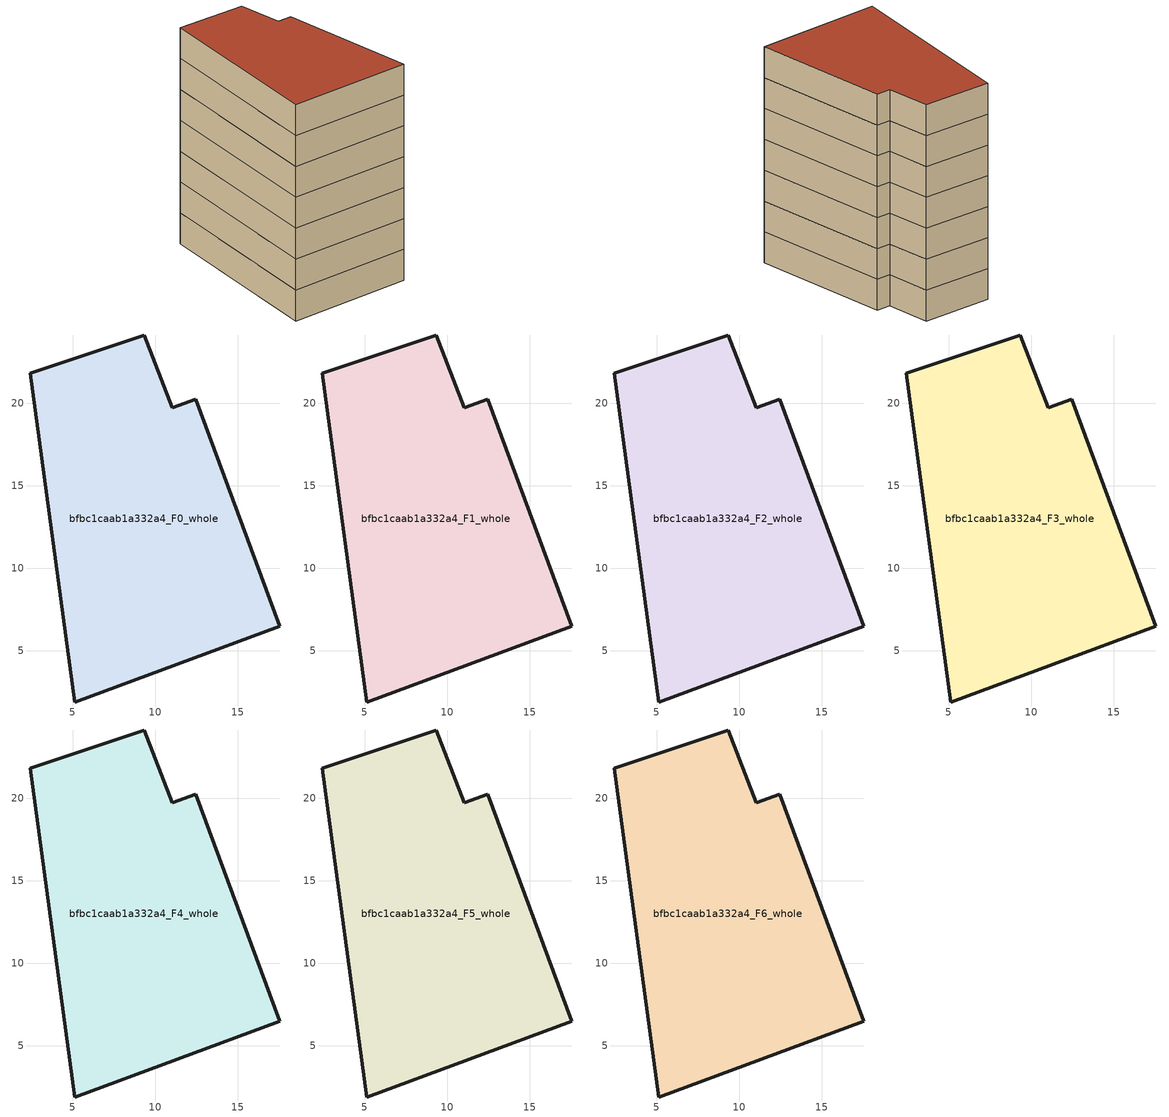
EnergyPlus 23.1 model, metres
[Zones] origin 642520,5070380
bfbc1caab1a332a4_F0_whole
 floor ground (EU_floor_Construction): 12.44,20.22 17.54,6.51 5.13,1.91 2.44,21.82 9.34,24.12 11.04,19.72 z0
 wall outside (EU_wall_Construction): 17.54,6.51 12.44,20.22 11.04,19.72 9.34,24.12 2.44,21.82 5.13,1.91 17.54,6.51 z0:3
bfbc1caab1a332a4_F1_whole
 floor to bfbc1caab1a332a4_F0_whole (EU_floor_Construction): 12.44,20.22 17.54,6.51 5.13,1.91 2.44,21.82 9.34,24.12 11.04,19.72 z3
 wall outside (EU_wall_Construction): 17.54,6.51 12.44,20.22 11.04,19.72 9.34,24.12 2.44,21.82 5.13,1.91 17.54,6.51 z3:6
bfbc1caab1a332a4_F2_whole
 floor to bfbc1caab1a332a4_F1_whole (EU_floor_Construction): 12.44,20.22 17.54,6.51 5.13,1.91 2.44,21.82 9.34,24.12 11.04,19.72 z6
 wall outside (EU_wall_Construction): 17.54,6.51 12.44,20.22 11.04,19.72 9.34,24.12 2.44,21.82 5.13,1.91 17.54,6.51 z6:9
bfbc1caab1a332a4_F3_whole
 floor to bfbc1caab1a332a4_F2_whole (EU_floor_Construction): 12.44,20.22 17.54,6.51 5.13,1.91 2.44,21.82 9.34,24.12 11.04,19.72 z9
 wall outside (EU_wall_Construction): 17.54,6.51 12.44,20.22 11.04,19.72 9.34,24.12 2.44,21.82 5.13,1.91 17.54,6.51 z9:12
bfbc1caab1a332a4_F4_whole
 floor to bfbc1caab1a332a4_F3_whole (EU_floor_Construction): 12.44,20.22 17.54,6.51 5.13,1.91 2.44,21.82 9.34,24.12 11.04,19.72 z12
 wall outside (EU_wall_Construction): 17.54,6.51 12.44,20.22 11.04,19.72 9.34,24.12 2.44,21.82 5.13,1.91 17.54,6.51 z12:15
bfbc1caab1a332a4_F5_whole
 floor to bfbc1caab1a332a4_F4_whole (EU_floor_Construction): 12.44,20.22 17.54,6.51 5.13,1.91 2.44,21.82 9.34,24.12 11.04,19.72 z15
 wall outside (EU_wall_Construction): 17.54,6.51 12.44,20.22 11.04,19.72 9.34,24.12 2.44,21.82 5.13,1.91 17.54,6.51 z15:18
bfbc1caab1a332a4_F6_whole
 floor to bfbc1caab1a332a4_F5_whole (EU_floor_Construction): 12.44,20.22 17.54,6.51 5.13,1.91 2.44,21.82 9.34,24.12 11.04,19.72 z18
 wall outside (EU_wall_Construction): 17.54,6.51 12.44,20.22 11.04,19.72 9.34,24.12 2.44,21.82 5.13,1.91 17.54,6.51 z18:21
 roof outside (EU_roof_Construction): 17.54,6.51 12.44,20.22 11.04,19.72 9.34,24.12 2.44,21.82 5.13,1.91 z21
[Building]
EU S2 Campaign: North Axis=0; Terrain=City; Solar Distribution=FullExterior
[Site:Location]
Lyon-Bron: Latitude=45.75; Longitude=5; Time Zone=1; Elevation=198
[SizingPeriod:WeatherFileDays]
AnnualSizingPeriod: Begin Month=1; Begin Day of Month=1; End Month=12; End Day of Month=31; Day of Week for Start Day=Monday; Use Weather File Daylight Saving Period=No; Use Weather File Rain and Snow Indicators=No
[MATERIAL]
EU_InternalMass_Material: Roughness=MediumRough; Thickness=0.1; Conductivity=1; Density=1800; Specific Heat=900; Thermal Absorptance=0.9; Solar Absorptance=0.7; Visible Absorptance=0.7
[MATERIAL:NOMASS] Roughness=MediumRough; Thermal Absorptance=0.9; Solar Absorptance=0.7; Visible Absorptance=0.7
Name | Thermal Resistance
EU_wall_NoMass | 0.776494
EU_roof_NoMass | 0.486893
EU_floor_NoMass | 0.421597
[CONSTRUCTION]
EU_wall_Construction: EU_wall_NoMass
EU_roof_Construction: EU_roof_NoMass
EU_floor_Construction: EU_floor_NoMass
EU_InternalMass_Construction: EU_InternalMass_Material
[ZONE] Type=1; Multiplier=1; Ceiling Height=autocalculate; Floor Area=autocalculate; Part of Total Floor Area=Yes
Name | Volume
bfbc1caab1a332a4_F0_whole | 623.492
bfbc1caab1a332a4_F1_whole; bfbc1caab1a332a4_F2_whole; bfbc1caab1a332a4_F3_whole; bfbc1caab1a332a4_F4_whole; bfbc1caab1a332a4_F5_whole; bfbc1caab1a332a4_F6_whole | 623.491
[INTERNALMASS] Construction=EU_InternalMass_Construction; Surface Area=207.83
Name | Zone or ZoneList
bfbc1caab1a332a4_F0_whole_EU_InternalMass | bfbc1caab1a332a4_F0_whole
bfbc1caab1a332a4_F1_whole_EU_InternalMass | bfbc1caab1a332a4_F1_whole
bfbc1caab1a332a4_F2_whole_EU_InternalMass | bfbc1caab1a332a4_F2_whole
bfbc1caab1a332a4_F3_whole_EU_InternalMass | bfbc1caab1a332a4_F3_whole
bfbc1caab1a332a4_F4_whole_EU_InternalMass | bfbc1caab1a332a4_F4_whole
bfbc1caab1a332a4_F5_whole_EU_InternalMass | bfbc1caab1a332a4_F5_whole
bfbc1caab1a332a4_F6_whole_EU_InternalMass | bfbc1caab1a332a4_F6_whole
[OTHEREQUIPMENT] Fuel Type=Electricity; Design Level Calculation Method=Watts/Area; Power per Zone Floor Area=1; Fraction Latent=0; Fraction Radiant=0; Fraction Lost=0; Carbon Dioxide Generation Rate=0; EndUse Subcategory=EU_Step8_InternalGains
Name | Zone or ZoneList or Space or SpaceList | Schedule
EU_Step8_InternalGain_bfbc1caab1a332a4_F0_whole_f000 | bfbc1caab1a332a4_F0_whole | EU_Step8_GainSchedule_bfbc1caab1a332a4_F0_whole_f000
EU_Step8_InternalGain_bfbc1caab1a332a4_F1_whole_f000 | bfbc1caab1a332a4_F1_whole | EU_Step8_GainSchedule_bfbc1caab1a332a4_F1_whole_f000
EU_Step8_InternalGain_bfbc1caab1a332a4_F2_whole_f000 | bfbc1caab1a332a4_F2_whole | EU_Step8_GainSchedule_bfbc1caab1a332a4_F2_whole_f000
EU_Step8_InternalGain_bfbc1caab1a332a4_F3_whole_f000 | bfbc1caab1a332a4_F3_whole | EU_Step8_GainSchedule_bfbc1caab1a332a4_F3_whole_f000
EU_Step8_InternalGain_bfbc1caab1a332a4_F4_whole_f000 | bfbc1caab1a332a4_F4_whole | EU_Step8_GainSchedule_bfbc1caab1a332a4_F4_whole_f000
EU_Step8_InternalGain_bfbc1caab1a332a4_F5_whole_f000 | bfbc1caab1a332a4_F5_whole | EU_Step8_GainSchedule_bfbc1caab1a332a4_F5_whole_f000
EU_Step8_InternalGain_bfbc1caab1a332a4_F6_whole_f000 | bfbc1caab1a332a4_F6_whole | EU_Step8_GainSchedule_bfbc1caab1a332a4_F6_whole_f000
[ZONEVENTILATION:DESIGNFLOWRATE] Schedule=EU_AlwaysOn; Design Flow Rate Calculation Method=AirChanges/Hour; Air Changes per Hour=0.693814; Ventilation Type=Natural; Fan Pressure Rise=0; Fan Total Efficiency=1; Constant Term Coefficient=1; Temperature Term Coefficient=0; Velocity Term Coefficient=0; Velocity Squared Term Coefficient=0; Minimum Indoor Temperature=-100; Maximum Indoor Temperature=100; Delta Temperature=-100; Minimum Outdoor Temperature=-100; Maximum Outdoor Temperature=100; Maximum Wind Speed=40
Name | Zone or ZoneList or Space or SpaceList
EU_ConstantAir_bfbc1caab1a332a4_F0_whole | bfbc1caab1a332a4_F0_whole
EU_ConstantAir_bfbc1caab1a332a4_F1_whole | bfbc1caab1a332a4_F1_whole
EU_ConstantAir_bfbc1caab1a332a4_F2_whole | bfbc1caab1a332a4_F2_whole
EU_ConstantAir_bfbc1caab1a332a4_F3_whole | bfbc1caab1a332a4_F3_whole
EU_ConstantAir_bfbc1caab1a332a4_F4_whole | bfbc1caab1a332a4_F4_whole
EU_ConstantAir_bfbc1caab1a332a4_F5_whole | bfbc1caab1a332a4_F5_whole
EU_ConstantAir_bfbc1caab1a332a4_F6_whole | bfbc1caab1a332a4_F6_whole
[HVACTEMPLATE:THERMOSTAT] Constant Heating Setpoint=20; Constant Cooling Setpoint=50
EU_HeatOnly_bfbc1caab1a332a4_F0_whole; EU_HeatOnly_bfbc1caab1a332a4_F1_whole; EU_HeatOnly_bfbc1caab1a332a4_F2_whole; EU_HeatOnly_bfbc1caab1a332a4_F3_whole; EU_HeatOnly_bfbc1caab1a332a4_F4_whole; EU_HeatOnly_bfbc1caab1a332a4_F5_whole; EU_HeatOnly_bfbc1caab1a332a4_F6_whole
[HVACTEMPLATE:ZONE:IDEALLOADSAIRSYSTEM] System Availability Schedule=EU_AlwaysOn; Maximum Heating Supply Air Temperature=50; Minimum Cooling Supply Air Temperature=13; Maximum Heating Supply Air Humidity Ratio=0.0156; Minimum Cooling Supply Air Humidity Ratio=0.0077; Heating Limit=NoLimit; Cooling Limit=NoLimit; Heating Availability Schedule=EU_AlwaysOn; Cooling Availability Schedule=EU_CoolingOff; Dehumidification Control Type=ConstantSensibleHeatRatio; Cooling Sensible Heat Ratio=0.7; Dehumidification Setpoint=60; Humidification Control Type=None; Humidification Setpoint=30; Outdoor Air Method=None; Outdoor Air Flow Rate per Person=0.00944; Outdoor Air Flow Rate per Zone Floor Area=0; Outdoor Air Flow Rate per Zone=0; Demand Controlled Ventilation Type=None; Outdoor Air Economizer Type=NoEconomizer; Heat Recovery Type=None; Sensible Heat Recovery Effectiveness=0.7; Latent Heat Recovery Effectiveness=0.65
Name | Template Thermostat
bfbc1caab1a332a4_F0_whole | EU_HeatOnly_bfbc1caab1a332a4_F0_whole
bfbc1caab1a332a4_F1_whole | EU_HeatOnly_bfbc1caab1a332a4_F1_whole
bfbc1caab1a332a4_F2_whole | EU_HeatOnly_bfbc1caab1a332a4_F2_whole
bfbc1caab1a332a4_F3_whole | EU_HeatOnly_bfbc1caab1a332a4_F3_whole
bfbc1caab1a332a4_F4_whole | EU_HeatOnly_bfbc1caab1a332a4_F4_whole
bfbc1caab1a332a4_F5_whole | EU_HeatOnly_bfbc1caab1a332a4_F5_whole
bfbc1caab1a332a4_F6_whole | EU_HeatOnly_bfbc1caab1a332a4_F6_whole
[SIZING:ZONE] Zone Cooling Design Supply Air Temperature Input Method=SupplyAirTemperature; Zone Cooling Design Supply Air Temperature=13; Zone Heating Design Supply Air Temperature Input Method=SupplyAirTemperature; Zone Heating Design Supply Air Temperature=50; Zone Cooling Design Supply Air Humidity Ratio=0.008; Zone Heating Design Supply Air Humidity Ratio=0.008; Cooling Design Air Flow Method=DesignDay; Cooling Design Air Flow Rate=0; Cooling Minimum Air Flow per Zone Floor Area=0.000762; Cooling Minimum Air Flow=0; Cooling Minimum Air Flow Fraction=0.2; Heating Design Air Flow Method=DesignDay; Heating Design Air Flow Rate=0; Heating Maximum Air Flow per Zone Floor Area=0.002032; Heating Maximum Air Flow=0.141576; Heating Maximum Air Flow Fraction=0.3; Account for Dedicated Outdoor Air System=No; Dedicated Outdoor Air System Control Strategy=NeutralSupplyAir; Dedicated Outdoor Air Low Setpoint Temperature for Design=autosize; Dedicated Outdoor Air High Setpoint Temperature for Design=autosize; Zone Load Sizing Method=Sensible Load Only No Latent Load; Zone Latent Cooling Design Supply Air Humidity Ratio Input Method=HumidityRatioDifference; Zone Cooling Design Supply Air Humidity Ratio Difference=0.005; Zone Latent Heating Design Supply Air Humidity Ratio Input Method=HumidityRatioDifference; Zone Humidification Design Supply Air Humidity Ratio Difference=0.005
bfbc1caab1a332a4_F0_whole; bfbc1caab1a332a4_F1_whole; bfbc1caab1a332a4_F2_whole; bfbc1caab1a332a4_F3_whole; bfbc1caab1a332a4_F4_whole; bfbc1caab1a332a4_F5_whole; bfbc1caab1a332a4_F6_whole
[SCHEDULE:CONSTANT]
Name | Hourly Value
EU_AlwaysOn | 1
EU_CoolingOff | 0
[SCHEDULE:FILE] Column Number=1; Rows to Skip at Top=0; Number of Hours of Data=8760; Column Separator=Comma; Interpolate to Timestep=No; Minutes per Item=60; Adjust Schedule for Daylight Savings=Yes
Name | File
EU_Step8_GainSchedule_bfbc1caab1a332a4_F0_whole_f000 | C:\Users\o_iseri\Desktop\OpenUBEM\openubem\outputs\eu_evidence\EU-11\FR-LYO-HAUTCOEURPENTES\idfs\bfbc1caab1a332a4\bfbc1caab1a332a4_F0_whole_f000_gain.csv
EU_Step8_GainSchedule_bfbc1caab1a332a4_F1_whole_f000 | C:\Users\o_iseri\Desktop\OpenUBEM\openubem\outputs\eu_evidence\EU-11\FR-LYO-HAUTCOEURPENTES\idfs\bfbc1caab1a332a4\bfbc1caab1a332a4_F1_whole_f000_gain.csv
EU_Step8_GainSchedule_bfbc1caab1a332a4_F2_whole_f000 | C:\Users\o_iseri\Desktop\OpenUBEM\openubem\outputs\eu_evidence\EU-11\FR-LYO-HAUTCOEURPENTES\idfs\bfbc1caab1a332a4\bfbc1caab1a332a4_F2_whole_f000_gain.csv
EU_Step8_GainSchedule_bfbc1caab1a332a4_F3_whole_f000 | C:\Users\o_iseri\Desktop\OpenUBEM\openubem\outputs\eu_evidence\EU-11\FR-LYO-HAUTCOEURPENTES\idfs\bfbc1caab1a332a4\bfbc1caab1a332a4_F3_whole_f000_gain.csv
EU_Step8_GainSchedule_bfbc1caab1a332a4_F4_whole_f000 | C:\Users\o_iseri\Desktop\OpenUBEM\openubem\outputs\eu_evidence\EU-11\FR-LYO-HAUTCOEURPENTES\idfs\bfbc1caab1a332a4\bfbc1caab1a332a4_F4_whole_f000_gain.csv
EU_Step8_GainSchedule_bfbc1caab1a332a4_F5_whole_f000 | C:\Users\o_iseri\Desktop\OpenUBEM\openubem\outputs\eu_evidence\EU-11\FR-LYO-HAUTCOEURPENTES\idfs\bfbc1caab1a332a4\bfbc1caab1a332a4_F5_whole_f000_gain.csv
EU_Step8_GainSchedule_bfbc1caab1a332a4_F6_whole_f000 | C:\Users\o_iseri\Desktop\OpenUBEM\openubem\outputs\eu_evidence\EU-11\FR-LYO-HAUTCOEURPENTES\idfs\bfbc1caab1a332a4\bfbc1caab1a332a4_F6_whole_f000_gain.csv
